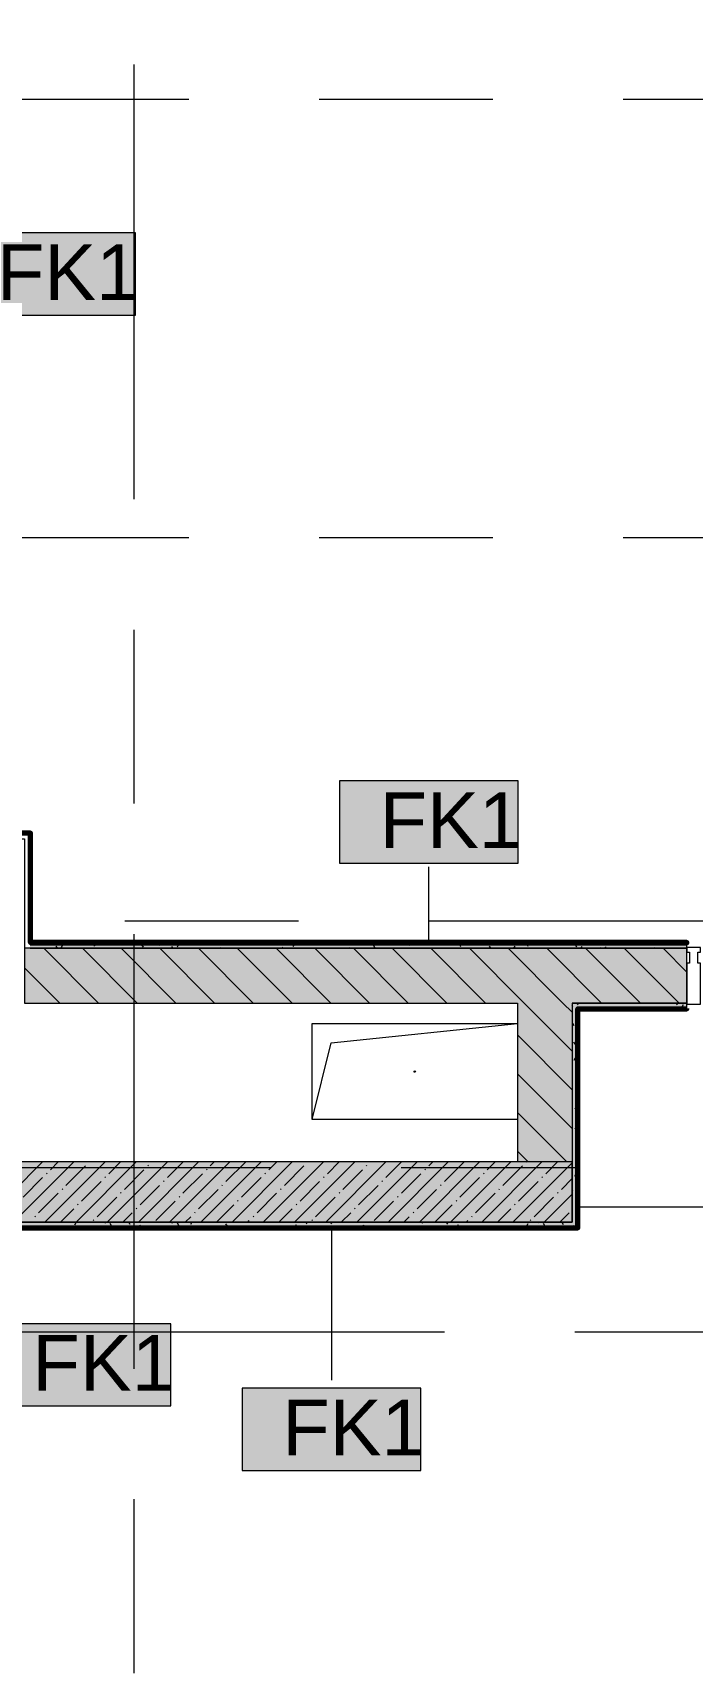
# Model space of a CAD drawing. Header units: millimetres. Extents: x -3817 to 677485, y -22715 to 103890.
# Drawn here: x 370073 to 372482, y 11172 to 17162 of the extents above; entities that cross this region are included whole.
import ezdxf

# ---------------------------------------------------------------- set-up
doc = ezdxf.new("R2010")
doc.units = ezdxf.units.MM
doc.layers.add('PDF _Геометрия', color=7, linetype='Continuous', true_color=0x1d1d1d)
doc.layers.add('PDF _Сплошная заливка', color=7, linetype='Continuous', true_color=0xffffff)
doc.layers.add('PDF _Текст', color=7, linetype='Continuous')
doc.styles.add('PDF GOST-Common', font='arial.ttf')

msp = doc.modelspace()

# ---------------------------------------------------------------- hatches: boundary and pattern name
at = {"layer": 'PDF _Сплошная заливка', "transparency": 33554559}
h = msp.add_hatch(color=256, dxfattribs=at)
h.paths.add_polyline_path([(374102.9, 13819), (375442.9, 13819), (375442.9, 13839), (374102.9, 13839)], flags=0)
h.paths.add_polyline_path([(371511.3, 13819), (372462.9, 13819), (372462.9, 13839), (370062.9, 13839), (370062.9, 13819)], flags=0)
h = msp.add_hatch(color=256, dxfattribs=at)
h.paths.add_polyline_path([(375442.9, 13619), (375442.9, 13819), (374102.9, 13819), (374102.9, 13619), (374743.6, 13619)], flags=0)
h.paths.add_polyline_path([(378992.9, 13619), (378992.9, 13819), (376042.9, 13819), (376042.9, 13619), (377512.8, 13619)], flags=0)
h.paths.add_polyline_path([(371511.3, 13619), (372462.9, 13619), (372462.9, 13819), (370042.9, 13819), (370042.9, 13619)], flags=0)
h = msp.add_hatch(color=256, dxfattribs=at)
h.paths.add_polyline_path([(374523.6, 13599), (374523.6, 13619), (374102.9, 13619), (374102.9, 13599), (374522.6, 13599)], flags=0)
h.paths.add_polyline_path([(372462.9, 13599), (372462.9, 13619), (372043.6, 13619), (372043.6, 13599), (372063.6, 13599)], flags=0)
for points in [[(372043.6, 12819), (372063.6, 12819), (372063.6, 13599), (372043.6, 13599), (372043.6, 13039)], [(372043.6, 12819), (372043.6, 13039), (369662.9, 13039), (369662.9, 12819), (371511.3, 12819)]]:
    msp.add_hatch(color=256, dxfattribs=at).paths.add_polyline_path(points)

# ---------------------------------------------------------------- linework, layer by layer
at = {"layer": 'PDF _Геометрия', "color": 231, "lineweight": 70, "true_color": 0xff80c0}
for points in [[(370062.9, 13839), (372462.9, 13839), (372462.9, 13840), (370063.9, 13840), (370063.9, 14240), (370062.9, 14240), (369683.9, 14240), (369683.9, 18598), (370063.9, 18598), (370063.9, 18599), (370063.9, 19240), (370062.9, 19240), (369683.9, 19240), (369683.9, 24599)], [(366042.9, 12049), (366043.9, 12049), (366043.9, 12128), (366063.9, 12128), (369682.9, 12128), (369683.9, 12128), (369683.9, 12798), (372063.6, 12798), (372064.6, 12798), (372064.6, 13598), (372462.9, 13598), (372462.9, 13599)], [(372063.6, 12819), (372063.6, 12799)]]:
    msp.add_lwpolyline(points, dxfattribs=at)
at = {"layer": 'PDF _Геометрия', "color": 9, "lineweight": 9, "true_color": 0xc0c0c0}
for points in [[(369662.9, 14219), (369662.9, 16899), (369662.9, 17119), (369662.9, 14219), (369682.9, 14219), (370042.9, 14219), (370042.9, 13819), (370042.9, 13619), (371843.6, 13619), (371843.6, 13039), (369662.9, 13039), (369662.9, 13619)], [(372462.9, 13599), (372462.9, 13619), (372462.9, 13819), (372462.9, 13839), (370062.9, 13839)], [(372063.6, 12799), (372063.6, 12819)]]:
    msp.add_lwpolyline(points, dxfattribs=at)
at = {"layer": 'PDF _Геометрия', "color": 253, "lineweight": 9, "true_color": 0xaaaaaa}
for points in [[(370442.9, 15458.7), (370442.9, 17046.2)], [(369055, 16919), (370642.5, 16919)], [(371118.8, 16919), (371753.8, 16919)], [(372230, 16919), (373817.5, 16919)], [(369055, 15319), (370642.5, 15319)], [(371118.8, 15319), (371753.8, 15319)], [(372230, 15319), (373817.5, 15319)], [(370442.9, 14347.4), (370442.9, 14982.4)], [(370409.3, 13919), (371044.3, 13919)], [(371520.5, 13919), (372538.9, 13919), (372542.9, 13919)], [(370442.9, 12283.7), (370442.9, 13871.2)], [(369355, 13019), (370942.5, 13019)], [(371418.8, 13019), (372053.8, 13019)], [(369990, 12419), (371577.5, 12419)], [(372053.8, 12419), (372688.8, 12419)], [(370442.9, 11172.4), (370442.9, 11807.4)]]:
    msp.add_lwpolyline(points, dxfattribs=at)
at = {"layer": 'PDF _Геометрия', "color": 7, "lineweight": 9}
for points in [[(370447.5, 16430.8), (369794.3, 16430.8), (369794.3, 16130.8), (370447.5, 16130.8)], [(371846.2, 14430.1), (371193.1, 14430.1), (371193.1, 14130.1), (371846.2, 14130.1)], [(371843.6, 13544), (371843.6, 13194), (371093.6, 13194), (371093.6, 13544)], [(370577.5, 12448.4), (369924.4, 12448.4), (369924.4, 12148.4), (370577.5, 12148.4)], [(371490.5, 12212.6), (370837.4, 12212.6), (370837.4, 11912.6), (371490.5, 11912.6)]]:
    msp.add_lwpolyline(points, close=True, dxfattribs=at)
for points in [[(371519.7, 13839.5), (371519.7, 14116.2)], [(370062.9, 13819), (372462.9, 13819), (370062.9, 13819), (370042.9, 13819)], [(372043.6, 13619), (372462.9, 13619), (372043.6, 13619), (372043.6, 13599), (372043.6, 13039), (371843.6, 13039)], [(372043.6, 13599), (372043.6, 13039)], [(372063.6, 13599), (372462.9, 13599)], [(372063.6, 12819), (372063.6, 13598)], [(371093.6, 13194), (371163.6, 13474), (371843.6, 13544)], [(369662.9, 12819), (369682.9, 12819), (372043.6, 12819), (369682.9, 12819)], [(372064.1, 12875.2), (372828.4, 12875.2), (372828.4, 12363.3)], [(369683.9, 12799), (372063.6, 12799)], [(371163.9, 12798.5), (371163.9, 12242.7)]]:
    msp.add_lwpolyline(points, dxfattribs=at)
at = {"layer": 'PDF _Геометрия', "color": 253, "lineweight": 9, "true_color": 0x9b9b9b}
for points in [[(370107.3, 13836.7), (370117.3, 13836.7)], [(370121.4, 13829.6), (370116.3, 13838.3)], [(370221.8, 13839), (370218.4, 13833)], [(370259.7, 13836.7), (370269.7, 13836.7)], [(370291.5, 13837.7), (370286.4, 13829)], [(370299.1, 13826.6), (370294, 13835.3)], [(370351.1, 13836.7), (370361.2, 13836.7)], [(370442.6, 13836.7), (370452.6, 13836.7)], [(370537.2, 13836.6), (370532.2, 13827.9)], [(370625.4, 13836.7), (370635.5, 13836.7)], [(370716.9, 13836.7), (370727, 13836.7)], [(370777.9, 13836.7), (370787.9, 13836.7)], [(370820.1, 13839), (370819.5, 13837.9)], [(370858.6, 13832.9), (370855, 13839)], [(370930.3, 13836.7), (370940.3, 13836.7)], [(371021.7, 13836.7), (371031.7, 13836.7)], [(371066.5, 13839), (371065.3, 13836.8)], [(371113.1, 13836.7), (371123.2, 13836.7)], [(371136.9, 13839), (371133.3, 13832.8)], [(371172.3, 13838), (371171.8, 13839)], [(371282, 13831), (371277.4, 13839)], [(371296, 13836.7), (371306.1, 13836.7)], [(371383.3, 13839), (371379, 13831.7)], [(371387.4, 13836.7), (371397.5, 13836.7)], [(371452.1, 13836.3), (371447.1, 13827.6)], [(371448.4, 13836.7), (371458.5, 13836.7)], [(371595.8, 13836.1), (371594.1, 13839)], [(371600.8, 13836.7), (371610.9, 13836.7)], [(371692.3, 13836.7), (371702.3, 13836.7)], [(371705.4, 13829.1), (371700.4, 13837.8)], [(371783.7, 13836.7), (371793.7, 13836.7)], [(371875.5, 13838.2), (371870.5, 13829.5)], [(371966.6, 13836.7), (371976.6, 13836.7)], [(371981.6, 13839), (371980.2, 13836.5)], [(372058, 13836.7), (372068.1, 13836.7)], [(372119, 13836.7), (372129, 13836.7)], [(372228, 13839), (372225.9, 13835.4)], [(372271.4, 13836.7), (372281.4, 13836.7)], [(372298.4, 13839), (372293.9, 13831.4)], [(372362.8, 13836.7), (372372.9, 13836.7)], [(372442.7, 13832.3), (372438.8, 13839)], [(372454.3, 13836.7), (372462.9, 13836.7)], [(370140.1, 13819.4), (370139.9, 13819)], [(370162.7, 13819), (370158, 13827.1)], [(370181.8, 13830.6), (370176.8, 13821.9)], [(370476.8, 13823.6), (370471.7, 13832.3)], [(370514.6, 13819), (370513.4, 13821.1)], [(370585, 13819), (370581.4, 13825.2)], [(370605.2, 13832.5), (370600.2, 13823.8)], [(370761, 13819), (370759.1, 13822.2)], [(370937, 13819), (370936.8, 13819.3)], [(370987, 13823.2), (370984.6, 13819)], [(371028.7, 13834.4), (371023.6, 13825.7)], [(371232.8, 13822.1), (371230.9, 13819)], [(371323.6, 13819.8), (371318.6, 13828.5)], [(371637.4, 13825), (371632.4, 13833.7)], [(371746.5, 13819), (371742.1, 13826.6)], [(371833.9, 13827), (371829.3, 13819)], [(371883.1, 13826.1), (371878.1, 13834.8)], [(372060.9, 13823.1), (372055.8, 13831.8)], [(372079.6, 13825.9), (372075.6, 13819)], [(372098.4, 13819), (372097.5, 13820.6)], [(372147.7, 13821.8), (372146, 13819)], [(372168.8, 13819), (372165.5, 13824.7)], [(372344.8, 13819), (372343.2, 13821.7)], [(372393.4, 13820.8), (372392.4, 13819)], [(372046.7, 13603.7), (372043.6, 13609.1)], [(372065.7, 13619), (372062.4, 13613.1)], [(372084.6, 13599), (372083.3, 13601.3)], [(372155, 13599), (372151.3, 13605.4)], [(372161.8, 13602.5), (372159.8, 13599)], [(372331, 13599), (372329, 13602.4)], [(372428.5, 13613), (372425, 13619)], [(372449.2, 13612.6), (372444.2, 13603.9)], [(372050.8, 13535.7), (372045.8, 13544.4)], [(372058, 13592.8), (372063.6, 13592.8)], [(372054.9, 13467.7), (372049.8, 13476.4)], [(372058, 13501.4), (372063.6, 13501.4)], [(372044, 13459.4), (372043.6, 13458.7)], [(372043.7, 13426), (372043.6, 13426.2)], [(372055.1, 13417.7), (372050.1, 13409)], [(372062.2, 13308.1), (372057.2, 13299.4)], [(372058, 13318.5), (372063.6, 13318.5)], [(372058.1, 13240), (372053.1, 13231.3)], [(372058, 13257.6), (372063.6, 13257.6)], [(372060.1, 13153.9), (372055, 13162.6)], [(372058, 13166.1), (372063.6, 13166.1)], [(372063.6, 13025.8), (372063.2, 13026.6)], [(372045.9, 12934.6), (372043.6, 12938.6)], [(372057, 12994.3), (372052, 12985.6)], [(372058, 12983.2), (372063.6, 12983.2)], [(372063.6, 12944.7), (372063.2, 12943.9)], [(372058, 12922.3), (372063.6, 12922.3)], [(370230.2, 12817.2), (370225.2, 12808.5)], [(370318.7, 12817.2), (370317.7, 12819)], [(370336.8, 12819), (370334.8, 12815.5)], [(370428.4, 12810.2), (370423.3, 12818.9)], [(370583.2, 12819), (370580.6, 12814.4)], [(370653.6, 12819), (370648.6, 12810.4)], [(371075.9, 12819), (371072, 12812.3)], [(371165.6, 12813.5), (371162.4, 12819)], [(371427.9, 12819), (371427.4, 12818.2)], [(371479.3, 12818.6), (371479.1, 12819)], [(371498.3, 12819), (371495.5, 12814.2)], [(371589, 12811.6), (371584.7, 12819)], [(371902.8, 12816.7), (371901.5, 12819)], [(371920.6, 12819), (371918.9, 12816)], [(372012.4, 12809.7), (372007.4, 12818.4)], [(372058, 12830.8), (372063.6, 12830.8)], [(370188.6, 12806), (370184.5, 12799)], [(370360.3, 12806.1), (370355.3, 12814.8)], [(370434.3, 12804.9), (370430.9, 12799)], [(370470, 12799), (370465, 12807.7)], [(370502.3, 12800.8), (370501.3, 12799)], [(370606.1, 12807.2), (370601, 12815.9)], [(370748.1, 12799.8), (370747.6, 12799)], [(370783.8, 12804.2), (370778.7, 12812.9)], [(370822, 12799), (370820.4, 12801.8)], [(370892.3, 12799), (370888.4, 12805.8)], [(371035.4, 12809.8), (371030.4, 12801.1)], [(371068.3, 12799), (371066.1, 12802.8)], [(371244.3, 12799), (371243.8, 12799.9)], [(371281.2, 12808.7), (371276.1, 12800)], [(371349.2, 12804.6), (371346, 12799)], [(371594.9, 12803.5), (371592.3, 12799)], [(371630.6, 12800.4), (371625.6, 12809.1)], [(371663, 12799.5), (371662.7, 12799)], [(371882.3, 12813.6), (371877.3, 12804.9)], [(371944.4, 12805.6), (371939.4, 12814.3)], [(372053.8, 12799), (372049, 12807.2)]]:
    msp.add_lwpolyline(points, dxfattribs=at)
at = {"layer": 'PDF _Геометрия', "lineweight": 9}
for points in [[(370313, 13619), (370113, 13819)], [(370454.4, 13619), (370254.4, 13819)], [(370595.8, 13619), (370395.8, 13819)], [(370737.2, 13619), (370537.2, 13819)], [(370878.6, 13619), (370678.6, 13819)], [(371020.1, 13619), (370820.1, 13819)], [(371161.5, 13619), (370961.5, 13819)], [(371302.9, 13619), (371102.9, 13819)], [(371444.3, 13619), (371244.3, 13819)], [(371585.7, 13619), (371385.7, 13819)], [(371727.2, 13619), (371527.2, 13819)], [(372043.6, 13444), (371868.6, 13619), (371668.6, 13819)], [(372043.6, 13585.4), (372010, 13619), (371810, 13819)], [(372151.4, 13619), (371951.4, 13819)], [(372292.9, 13619), (372092.9, 13819)], [(372434.3, 13619), (372234.3, 13819)], [(372462.9, 13731.8), (372375.7, 13819)], [(370171.5, 13619), (370042.9, 13747.6)], [(372043.6, 13302.6), (371843.6, 13502.6)], [(372043.6, 13161.1), (371843.6, 13361.1)], [(372024.3, 13039), (371843.6, 13219.7)], [(371882.9, 13039), (371843.6, 13078.3)], [(369888.6, 12819), (370108.6, 13039)], [(370002.6, 12819), (370222.6, 13039)], [(370116.7, 12819), (370336.7, 13039)], [(370122.6, 12996), (370125, 12998.4)], [(370136.9, 13010.3), (370165.6, 13039)], [(370193.9, 12953.3), (370265.2, 13024.5)], [(370230.7, 12819), (370450.7, 13039)], [(370279.5, 13038.8), (370279.7, 13039)], [(370344.8, 12819), (370564.8, 13039)], [(370350.7, 12996), (370393.7, 13039)], [(370407.8, 12939), (370479, 13010.3)], [(370458.8, 12819), (370678.8, 13039)], [(370493.3, 13024.5), (370495.7, 13026.9)], [(370507.6, 13038.8), (370507.8, 13039)], [(370564.6, 12981.8), (370621.8, 13039)], [(370572.9, 12819), (370792.9, 13039)], [(370686.9, 12819), (370906.9, 13039)], [(370707.1, 13010.3), (370709.5, 13012.7)], [(370721.4, 13024.5), (370735.9, 13039)], [(370778.4, 12967.5), (370849.7, 13038.8)], [(370801, 12819), (371021, 13039)], [(370915, 12819), (371135, 13039)], [(370921, 12996), (370923.4, 12998.4)], [(370935.2, 13010.3), (370964, 13039)], [(370992.3, 12953.3), (371063.5, 13024.5)], [(371029.1, 12819), (371249.1, 13039)], [(371077.8, 13038.8), (371078, 13039)], [(371143.1, 12819), (371363.1, 13039)], [(371149.1, 12996), (371192.1, 13039)], [(371206.1, 12939), (371277.4, 13010.3)], [(371257.2, 12819), (371477.2, 13039)], [(371291.6, 13024.5), (371294, 13026.9)], [(371305.9, 13038.8), (371306.1, 13039)], [(371362.9, 12981.8), (371420.1, 13039)], [(371371.2, 12819), (371591.2, 13039)], [(371485.3, 12819), (371705.3, 13039)], [(371505.5, 13010.3), (371507.9, 13012.7)], [(371519.7, 13024.5), (371534.2, 13039)], [(371576.8, 12967.5), (371648.1, 13038.8)], [(371599.3, 12819), (371819.3, 13039)], [(371713.4, 12819), (371933.4, 13039)], [(371719.3, 12996), (371721.7, 12998.4)], [(371733.6, 13010.3), (371762.3, 13039)], [(371790.6, 12953.3), (371861.9, 13024.5)], [(371827.4, 12819), (372043.6, 13035.2)], [(371876.1, 13038.8), (371876.3, 13039)], [(371947.4, 12996), (371990.4, 13039)], [(370037.1, 12910.5), (370108.4, 12981.8)], [(370179.7, 12939), (370182, 12941.4)], [(370250.9, 12896.2), (370322.2, 12967.5)], [(370336.5, 12981.8), (370338.9, 12984.2)], [(370464.8, 12882), (370536.1, 12953.3)], [(370550.3, 12967.5), (370552.7, 12969.9)], [(370621.6, 12924.8), (370692.9, 12996)], [(370678.6, 12867.7), (370749.9, 12939)], [(370764.2, 12953.3), (370766.5, 12955.6)], [(370835.4, 12910.5), (370906.7, 12981.8)], [(370978, 12939), (370980.4, 12941.4)], [(371049.3, 12896.2), (371120.6, 12967.5)], [(371134.8, 12981.8), (371137.2, 12984.2)], [(371263.1, 12882), (371334.4, 12953.3)], [(371348.7, 12967.5), (371351, 12969.9)], [(371420, 12924.8), (371491.2, 12996)], [(371477, 12867.7), (371548.3, 12939)], [(371562.5, 12953.3), (371564.9, 12955.6)], [(371633.8, 12910.5), (371705.1, 12981.8)], [(371776.4, 12939), (371778.7, 12941.4)], [(371847.6, 12896.2), (371918.9, 12967.5)], [(371933.2, 12981.8), (371935.5, 12984.2)], [(372004.5, 12939), (372043.6, 12978.2)], [(370094.1, 12853.5), (370165.4, 12924.8)], [(370236.7, 12882), (370239.1, 12884.4)], [(370308, 12839.2), (370379.3, 12910.5)], [(370393.5, 12924.8), (370395.9, 12927.1)], [(370521.8, 12825), (370593.1, 12896.2)], [(370607.4, 12910.5), (370609.7, 12912.9)], [(370744, 12819), (370806.9, 12882)], [(370821.2, 12896.2), (370823.6, 12898.6)], [(370892.5, 12853.5), (370963.8, 12924.8)], [(371035, 12882), (371037.4, 12884.4)], [(371106.3, 12839.2), (371177.6, 12910.5)], [(371191.9, 12924.8), (371194.2, 12927.1)], [(371320.2, 12825), (371391.4, 12896.2)], [(371405.7, 12910.5), (371408.1, 12912.9)], [(371542.3, 12819), (371605.3, 12882)], [(371619.5, 12896.2), (371621.9, 12898.6)], [(371690.8, 12853.5), (371762.1, 12924.8)], [(371833.4, 12882), (371835.8, 12884.4)], [(371904.7, 12839.2), (371975.9, 12910.5)], [(371941.5, 12819), (372043.6, 12921.1)], [(371990.2, 12924.8), (371992.6, 12927.1)], [(370079.9, 12839.2), (370082.2, 12841.6)], [(370173.7, 12819), (370222.4, 12867.7)], [(370293.7, 12825), (370296.1, 12827.3)], [(370401.8, 12819), (370436.3, 12853.5)], [(370450.5, 12867.7), (370452.9, 12870.1)], [(370629.9, 12819), (370650.1, 12839.2)], [(370664.4, 12853.5), (370666.7, 12855.8)], [(370858, 12819), (370864, 12825)], [(370878.2, 12839.2), (370880.6, 12841.6)], [(370972.1, 12819), (371020.8, 12867.7)], [(371092.1, 12825), (371094.4, 12827.3)], [(371200.1, 12819), (371234.6, 12853.5)], [(371248.9, 12867.7), (371251.2, 12870.1)], [(371428.2, 12819), (371448.5, 12839.2)], [(371462.7, 12853.5), (371465.1, 12855.8)], [(371656.3, 12819), (371662.3, 12825)], [(371676.6, 12839.2), (371678.9, 12841.6)], [(371770.4, 12819), (371819.1, 12867.7)], [(371890.4, 12825), (371892.8, 12827.3)], [(371998.5, 12819), (372033, 12853.5)]]:
    msp.add_lwpolyline(points, dxfattribs=at)
at = {"layer": 'PDF _Геометрия', "color": 7, "lineweight": 20}
msp.add_lwpolyline([(372502.9, 13805), (372512.9, 13805), (372512.9, 13822), (372462.9, 13822), (372462.9, 13805), (372472.9, 13805), (372472.9, 13765), (372462.9, 13765), (372462.9, 13615), (372512.9, 13615), (372512.9, 13765), (372502.9, 13765)], close=True, dxfattribs=at)
at = {"layer": 'PDF _Геометрия', "color": 231, "lineweight": 9, "true_color": 0xff80c0}
for points in [[(372462.9, 13599), (372063.6, 13599), (372063.6, 13598), (372063.6, 12819)], [(372063.6, 12799), (369683.9, 12799), (369682.9, 12799), (369682.9, 12129)]]:
    msp.add_lwpolyline(points, dxfattribs=at)
at = {"layer": 'PDF _Геометрия', "color": 9, "lineweight": 9, "true_color": 0xc0c0c0}
msp.add_lwpolyline([(372043.6, 12819), (372043.6, 13039)], close=True, dxfattribs=at)
at = {"layer": 'PDF _Геометрия', "color": 7, "lineweight": 9}
msp.add_circle((371468.6, 13369), 2.5, dxfattribs=at)
at = {"layer": 'PDF _Сплошная заливка', "lineweight": 9, "transparency": 33554559}
for points in [[(370447.5, 16430.8), (369794.3, 16430.8), (370447.5, 16130.8), (369794.3, 16130.8)], [(371846.2, 14430.1), (371193.1, 14430.1), (371846.2, 14130.1), (371193.1, 14130.1)], [(370577.5, 12448.4), (369924.4, 12448.4), (370577.5, 12148.4), (369924.4, 12148.4)], [(371490.5, 12212.6), (370837.4, 12212.6), (371490.5, 11912.6), (370837.4, 11912.6)]]:
    msp.add_solid(points, dxfattribs=at)
at = {"layer": 'PDF _Сплошная заливка', "lineweight": 35, "transparency": 33554559}
for points in [[(372043.6, 13039), (372043.6, 13619), (371843.6, 13039), (371843.6, 13619)], [(369682.9, 12799), (372063.6, 12799), (369682.9, 12819), (372063.6, 12819)]]:
    msp.add_solid(points, dxfattribs=at)
at = {"layer": 'PDF _Сплошная заливка', "color": 254, "lineweight": 35, "true_color": 0xffb9dc, "transparency": 33554559}
msp.add_solid([(372462.9, 13598), (372462.9, 13599), (372064.6, 13598)], dxfattribs=at)

# ---------------------------------------------------------------- texts
at = {"layer": 'PDF _Текст', "char_height": 203.2, "attachment_point": 4, "style": 'PDF GOST-Common'}
for insert in [(369941.4, 16287.4), (371340.2, 14286.7), (370071.5, 12305), (370984.5, 12069.2)]:
    msp.add_mtext('FK1', dxfattribs=dict(at, insert=insert))

doc.saveas('drawing.dxf')
